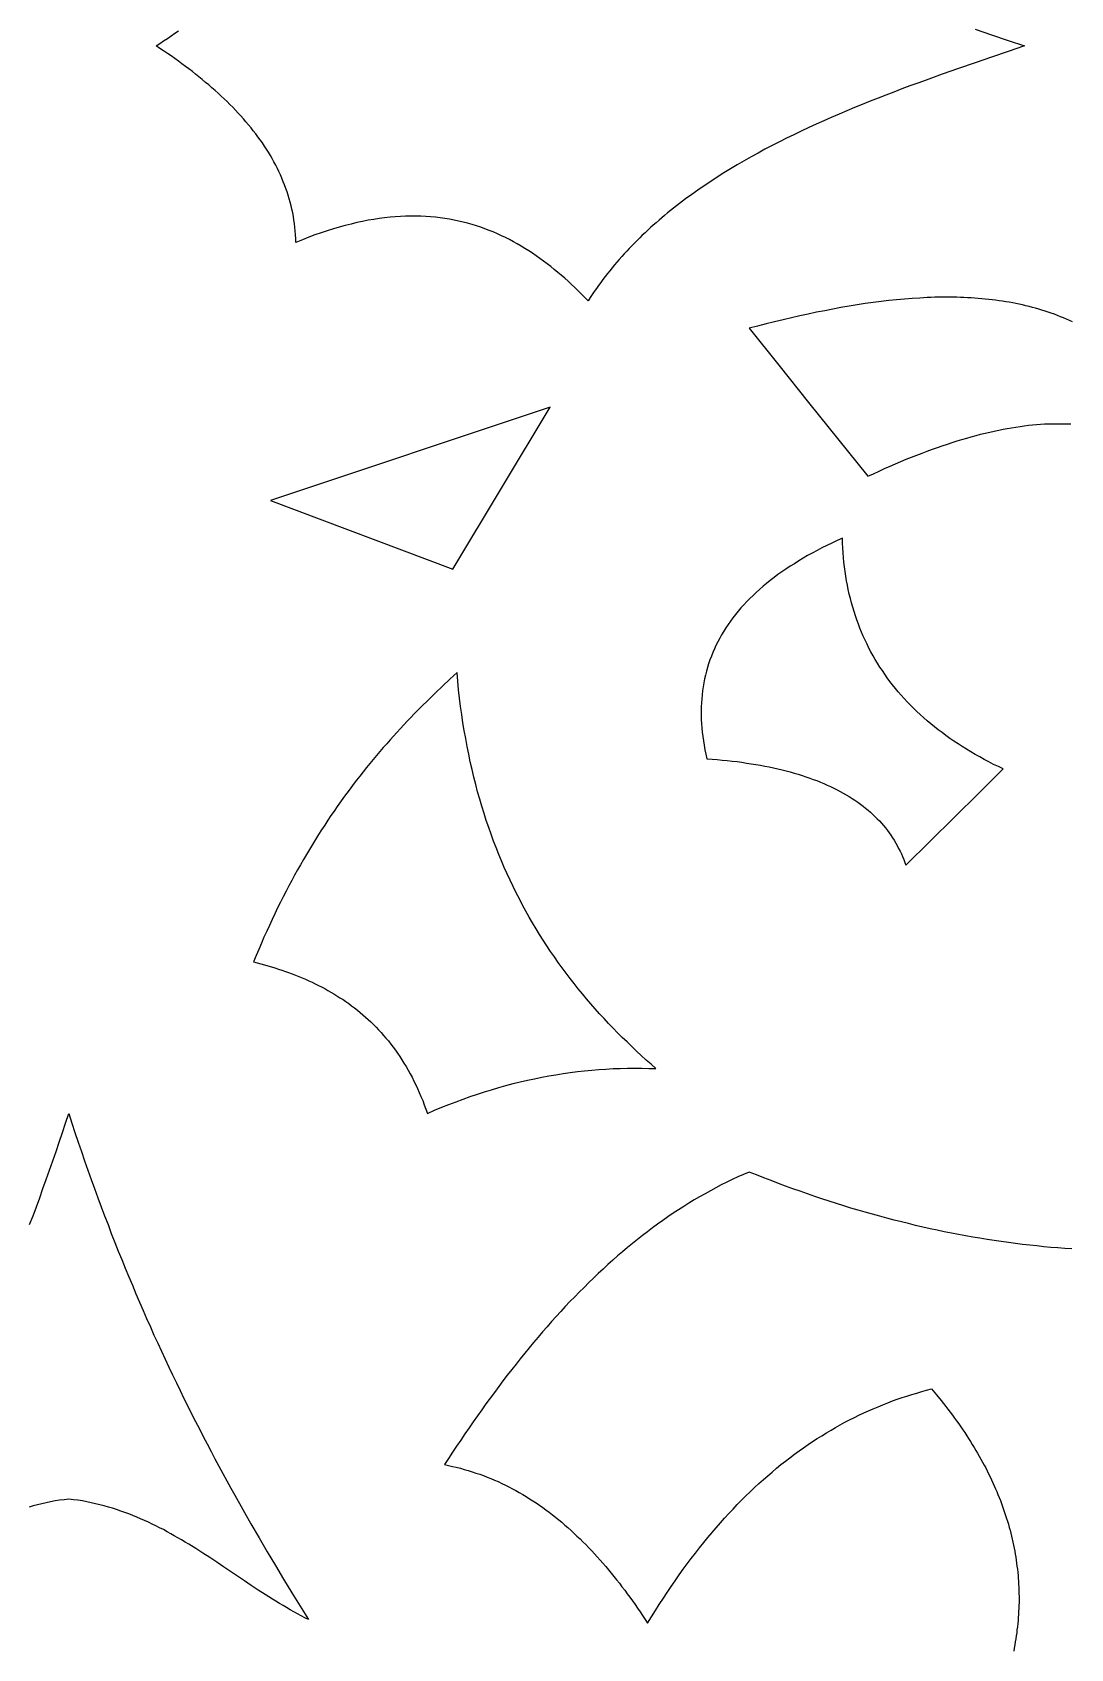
# Model space of a CAD drawing. Extents: x -4113 to -3113, y 1469 to 2469.
# Drawn here: x -3908.9 to -3836.9, y 1593.7 to 1705.8 of the extents above; entities that cross this region are included whole.
import ezdxf

# ---------------------------------------------------------------- set-up
doc = ezdxf.new("R2010")
doc.units = 0
doc.layers.add('PLAN_1', color=18, linetype='CONTINUOUS')

msp = doc.modelspace()

# ---------------------------------------------------------------- linework, layer by layer
at = {"layer": 'PLAN_1'}
for points in [[(-3843.51, 1706.05), (-3842.37, 1705.65), (-3841.22, 1705.26), (-3840.07, 1704.88), (-3841.22, 1704.49), (-3842.37, 1704.1), (-3843.51, 1703.71), (-3844.65, 1703.31), (-3845.78, 1702.91), (-3846.91, 1702.51), (-3847.47, 1702.3), (-3848.03, 1702.1), (-3848.59, 1701.89), (-3849.14, 1701.68), (-3849.69, 1701.47), (-3850.24, 1701.25), (-3850.79, 1701.04), (-3851.33, 1700.82), (-3851.87, 1700.6), (-3852.41, 1700.37), (-3852.94, 1700.14), (-3853.48, 1699.92), (-3854, 1699.68), (-3854.53, 1699.45), (-3855.05, 1699.21), (-3855.56, 1698.97), (-3856.07, 1698.72), (-3856.58, 1698.47), (-3857.08, 1698.22), (-3857.58, 1697.97), (-3858.08, 1697.71), (-3858.56, 1697.44), (-3859.05, 1697.18), (-3859.53, 1696.9), (-3860, 1696.63), (-3860.47, 1696.35), (-3860.93, 1696.07), (-3861.39, 1695.78), (-3861.84, 1695.48), (-3862.29, 1695.18), (-3862.73, 1694.88), (-3863.16, 1694.57), (-3863.59, 1694.26), (-3863.8, 1694.1), (-3864.01, 1693.94), (-3864.22, 1693.78), (-3864.43, 1693.62), (-3864.63, 1693.45), (-3864.84, 1693.29), (-3865.04, 1693.12), (-3865.24, 1692.95), (-3865.43, 1692.79), (-3865.63, 1692.61), (-3865.83, 1692.44), (-3866.02, 1692.27), (-3866.21, 1692.09), (-3866.4, 1691.92), (-3866.59, 1691.74), (-3866.77, 1691.56), (-3866.95, 1691.38), (-3867.14, 1691.2), (-3867.32, 1691.01), (-3867.49, 1690.83), (-3867.67, 1690.64), (-3867.84, 1690.45), (-3868.02, 1690.26), (-3868.19, 1690.07), (-3868.35, 1689.87), (-3868.52, 1689.68), (-3868.68, 1689.48), (-3868.85, 1689.28), (-3869.01, 1689.08), (-3869.16, 1688.88), (-3869.32, 1688.68), (-3869.47, 1688.47), (-3869.62, 1688.26), (-3869.77, 1688.05), (-3869.92, 1687.84), (-3870.06, 1687.63), (-3870.21, 1687.42), (-3870.35, 1687.2), (-3870.57, 1687.43), (-3870.8, 1687.66), (-3871.03, 1687.89), (-3871.27, 1688.11), (-3871.5, 1688.33), (-3871.74, 1688.55), (-3871.97, 1688.76), (-3872.21, 1688.97), (-3872.45, 1689.17), (-3872.7, 1689.37), (-3872.94, 1689.57), (-3873.19, 1689.76), (-3873.44, 1689.95), (-3873.69, 1690.14), (-3873.95, 1690.32), (-3874.21, 1690.49), (-3874.47, 1690.66), (-3874.73, 1690.83), (-3874.99, 1690.99), (-3875.26, 1691.14), (-3875.53, 1691.29), (-3875.81, 1691.44), (-3876.08, 1691.58), (-3876.36, 1691.71), (-3876.64, 1691.84), (-3876.93, 1691.97), (-3877.22, 1692.08), (-3877.51, 1692.19), (-3877.8, 1692.3), (-3878.1, 1692.4), (-3878.4, 1692.49), (-3878.71, 1692.58), (-3879.02, 1692.66), (-3879.33, 1692.73), (-3879.64, 1692.8), (-3879.96, 1692.86), (-3880.28, 1692.91), (-3880.61, 1692.95), (-3880.94, 1692.99), (-3881.27, 1693.02), (-3881.61, 1693.05), (-3881.95, 1693.06), (-3882.3, 1693.07), (-3882.65, 1693.07), (-3883.01, 1693.06), (-3883.36, 1693.05), (-3883.73, 1693.02), (-3884.09, 1692.99), (-3884.47, 1692.95), (-3884.84, 1692.9), (-3885.22, 1692.84), (-3885.61, 1692.78), (-3886, 1692.7), (-3886.39, 1692.62), (-3886.79, 1692.52), (-3887.2, 1692.42), (-3887.61, 1692.31), (-3888.02, 1692.19), (-3888.44, 1692.06), (-3888.87, 1691.92), (-3889.3, 1691.77), (-3889.73, 1691.61), (-3890.17, 1691.43), (-3890.62, 1691.25), (-3890.62, 1691.52), (-3890.64, 1691.78), (-3890.66, 1692.04), (-3890.69, 1692.29), (-3890.72, 1692.55), (-3890.75, 1692.8), (-3890.79, 1693.05), (-3890.84, 1693.3), (-3890.89, 1693.55), (-3890.95, 1693.79), (-3891.01, 1694.04), (-3891.08, 1694.28), (-3891.15, 1694.52), (-3891.23, 1694.76), (-3891.31, 1694.99), (-3891.4, 1695.23), (-3891.49, 1695.46), (-3891.59, 1695.7), (-3891.69, 1695.93), (-3891.79, 1696.16), (-3891.9, 1696.38), (-3892.02, 1696.61), (-3892.14, 1696.83), (-3892.26, 1697.06), (-3892.39, 1697.28), (-3892.52, 1697.5), (-3892.66, 1697.71), (-3892.8, 1697.93), (-3892.94, 1698.15), (-3893.09, 1698.36), (-3893.25, 1698.57), (-3893.4, 1698.78), (-3893.57, 1698.99), (-3893.73, 1699.2), (-3893.9, 1699.41), (-3894.08, 1699.61), (-3894.25, 1699.82), (-3894.43, 1700.02), (-3894.62, 1700.22), (-3894.81, 1700.42), (-3895, 1700.62), (-3895.19, 1700.82), (-3895.39, 1701.01), (-3895.6, 1701.21), (-3895.8, 1701.4), (-3896.01, 1701.6), (-3896.22, 1701.79), (-3896.44, 1701.98), (-3896.66, 1702.17), (-3896.88, 1702.35), (-3897.11, 1702.54), (-3897.34, 1702.73), (-3897.57, 1702.91), (-3897.8, 1703.1), (-3898.04, 1703.28), (-3898.28, 1703.46), (-3898.53, 1703.64), (-3898.77, 1703.82), (-3899.02, 1704), (-3899.27, 1704.18), (-3899.53, 1704.35), (-3899.79, 1704.53), (-3900.05, 1704.7), (-3900.31, 1704.88), (-3900.05, 1705.05), (-3899.79, 1705.22), (-3899.53, 1705.4), (-3899.27, 1705.58), (-3899.02, 1705.75), (-3898.77, 1705.93)], [(-3836.75, 1685.73), (-3836.95, 1685.83), (-3837.16, 1685.92), (-3837.37, 1686.01), (-3837.58, 1686.09), (-3837.79, 1686.18), (-3838, 1686.26), (-3838.22, 1686.33), (-3838.43, 1686.41), (-3838.65, 1686.48), (-3838.87, 1686.55), (-3839.09, 1686.62), (-3839.31, 1686.68), (-3839.53, 1686.74), (-3839.76, 1686.8), (-3839.99, 1686.85), (-3840.21, 1686.91), (-3840.44, 1686.96), (-3840.67, 1687), (-3840.9, 1687.05), (-3841.14, 1687.09), (-3841.37, 1687.13), (-3841.6, 1687.17), (-3841.84, 1687.2), (-3842.08, 1687.24), (-3842.32, 1687.27), (-3842.56, 1687.29), (-3842.8, 1687.32), (-3843.04, 1687.34), (-3843.29, 1687.36), (-3843.53, 1687.38), (-3843.78, 1687.4), (-3844.03, 1687.41), (-3844.28, 1687.42), (-3844.53, 1687.43), (-3844.78, 1687.44), (-3845.03, 1687.44), (-3845.28, 1687.45), (-3845.54, 1687.45), (-3845.79, 1687.45), (-3846.05, 1687.44), (-3846.31, 1687.44), (-3846.57, 1687.43), (-3846.83, 1687.42), (-3847.35, 1687.39), (-3847.88, 1687.36), (-3848.41, 1687.32), (-3848.95, 1687.27), (-3849.49, 1687.21), (-3850.03, 1687.15), (-3850.58, 1687.08), (-3851.13, 1687), (-3851.69, 1686.92), (-3852.24, 1686.82), (-3852.81, 1686.73), (-3853.37, 1686.62), (-3853.94, 1686.51), (-3854.51, 1686.4), (-3855.08, 1686.28), (-3855.66, 1686.15), (-3856.24, 1686.02), (-3856.82, 1685.88), (-3857.41, 1685.74), (-3858, 1685.59), (-3858.59, 1685.44), (-3859.18, 1685.29), (-3857.12, 1682.72), (-3855.06, 1680.15), (-3850.94, 1675.02), (-3850.55, 1675.2), (-3850.16, 1675.38), (-3849.78, 1675.56), (-3849.4, 1675.72), (-3849.02, 1675.89), (-3848.65, 1676.05), (-3848.28, 1676.2), (-3847.91, 1676.35), (-3847.54, 1676.49), (-3847.18, 1676.63), (-3846.83, 1676.77), (-3846.47, 1676.9), (-3846.12, 1677.02), (-3845.78, 1677.14), (-3845.43, 1677.26), (-3845.09, 1677.37), (-3844.76, 1677.48), (-3844.42, 1677.58), (-3844.09, 1677.67), (-3843.77, 1677.77), (-3843.44, 1677.85), (-3843.12, 1677.94), (-3842.81, 1678.02), (-3842.49, 1678.09), (-3842.18, 1678.16), (-3841.87, 1678.23), (-3841.57, 1678.29), (-3841.27, 1678.34), (-3840.97, 1678.39), (-3840.68, 1678.44), (-3840.38, 1678.48), (-3840.1, 1678.52), (-3839.81, 1678.56), (-3839.53, 1678.59), (-3839.25, 1678.61), (-3838.97, 1678.63), (-3838.7, 1678.65), (-3838.43, 1678.66), (-3838.16, 1678.67), (-3837.9, 1678.67), (-3837.64, 1678.67), (-3837.38, 1678.67), (-3837.12, 1678.66), (-3836.87, 1678.65)], [(-3909.09, 1623.11), (-3908.85, 1623.73), (-3908.62, 1624.35), (-3908.39, 1624.98), (-3908.16, 1625.61), (-3907.93, 1626.24), (-3907.7, 1626.88), (-3907.47, 1627.53), (-3907.25, 1628.18), (-3907.03, 1628.84), (-3906.81, 1629.5), (-3906.59, 1630.16), (-3906.37, 1630.83), (-3906.15, 1630.16), (-3905.94, 1629.5), (-3905.71, 1628.84), (-3905.49, 1628.18), (-3905.27, 1627.53), (-3905.04, 1626.88), (-3904.82, 1626.24), (-3904.59, 1625.61), (-3904.36, 1624.98), (-3904.12, 1624.35), (-3903.89, 1623.73), (-3903.65, 1623.11), (-3903.42, 1622.49), (-3903.18, 1621.88), (-3902.94, 1621.28), (-3902.7, 1620.68), (-3902.45, 1620.08), (-3902.21, 1619.49), (-3901.96, 1618.9), (-3901.72, 1618.32), (-3901.47, 1617.74), (-3901.22, 1617.16), (-3900.97, 1616.59), (-3900.71, 1616.02), (-3900.46, 1615.45), (-3900.2, 1614.89), (-3899.95, 1614.33), (-3899.69, 1613.78), (-3899.43, 1613.23), (-3899.17, 1612.68), (-3898.91, 1612.14), (-3898.64, 1611.6), (-3898.38, 1611.06), (-3898.12, 1610.52), (-3897.85, 1609.99), (-3897.58, 1609.46), (-3897.31, 1608.94), (-3897.04, 1608.42), (-3896.77, 1607.9), (-3896.5, 1607.38), (-3896.23, 1606.87), (-3895.96, 1606.36), (-3895.68, 1605.85), (-3895.41, 1605.34), (-3895.13, 1604.84), (-3894.85, 1604.34), (-3894.3, 1603.35), (-3893.74, 1602.36), (-3893.17, 1601.39), (-3892.61, 1600.42), (-3892.04, 1599.47), (-3891.47, 1598.52), (-3890.89, 1597.57), (-3890.32, 1596.64), (-3889.74, 1595.71), (-3890, 1595.84), (-3890.25, 1595.97), (-3890.51, 1596.11), (-3890.76, 1596.25), (-3891.01, 1596.39), (-3891.26, 1596.54), (-3891.51, 1596.68), (-3891.76, 1596.83), (-3892.01, 1596.98), (-3892.25, 1597.14), (-3892.74, 1597.45), (-3893.23, 1597.76), (-3893.71, 1598.08), (-3894.19, 1598.4), (-3894.67, 1598.72), (-3895.63, 1599.37), (-3896.11, 1599.69), (-3896.59, 1600.01), (-3897.07, 1600.33), (-3897.56, 1600.64), (-3898.05, 1600.94), (-3898.3, 1601.09), (-3898.55, 1601.24), (-3898.8, 1601.39), (-3899.05, 1601.53), (-3899.3, 1601.67), (-3899.55, 1601.81), (-3899.81, 1601.95), (-3900.07, 1602.08), (-3900.33, 1602.21), (-3900.59, 1602.34), (-3900.85, 1602.47), (-3901.12, 1602.59), (-3901.39, 1602.71), (-3901.66, 1602.82), (-3901.93, 1602.93), (-3902.2, 1603.04), (-3902.48, 1603.15), (-3902.76, 1603.24), (-3903.05, 1603.34), (-3903.33, 1603.43), (-3903.62, 1603.52), (-3903.91, 1603.6), (-3904.21, 1603.68), (-3904.51, 1603.75), (-3904.81, 1603.82), (-3905.11, 1603.88), (-3905.42, 1603.94), (-3905.74, 1603.99), (-3906.05, 1604.03), (-3906.37, 1604.07), (-3906.69, 1604.03), (-3907.01, 1603.99), (-3907.32, 1603.94), (-3907.63, 1603.88), (-3907.93, 1603.82), (-3908.23, 1603.75), (-3908.53, 1603.68), (-3908.83, 1603.6), (-3909.12, 1603.52)], [(-3836.79, 1621.42), (-3837.28, 1621.46), (-3837.76, 1621.49), (-3838.25, 1621.53), (-3838.74, 1621.58), (-3839.23, 1621.63), (-3839.72, 1621.68), (-3840.21, 1621.74), (-3840.71, 1621.8), (-3841.2, 1621.87), (-3841.69, 1621.93), (-3842.18, 1622.01), (-3842.67, 1622.08), (-3843.17, 1622.16), (-3843.66, 1622.25), (-3844.15, 1622.34), (-3844.65, 1622.43), (-3845.14, 1622.52), (-3845.64, 1622.62), (-3846.14, 1622.72), (-3846.63, 1622.83), (-3847.13, 1622.94), (-3847.63, 1623.06), (-3848.12, 1623.18), (-3848.62, 1623.3), (-3849.12, 1623.43), (-3849.62, 1623.56), (-3850.12, 1623.69), (-3850.62, 1623.83), (-3851.12, 1623.97), (-3851.62, 1624.11), (-3852.12, 1624.26), (-3852.62, 1624.42), (-3853.12, 1624.57), (-3853.62, 1624.74), (-3854.13, 1624.9), (-3854.63, 1625.07), (-3855.13, 1625.24), (-3855.64, 1625.42), (-3856.14, 1625.6), (-3856.65, 1625.78), (-3857.15, 1625.97), (-3857.66, 1626.16), (-3858.16, 1626.36), (-3858.67, 1626.56), (-3859.18, 1626.76), (-3859.57, 1626.59), (-3859.96, 1626.42), (-3860.35, 1626.24), (-3860.73, 1626.05), (-3861.11, 1625.86), (-3861.49, 1625.66), (-3861.87, 1625.46), (-3862.24, 1625.25), (-3862.62, 1625.04), (-3862.99, 1624.82), (-3863.36, 1624.6), (-3863.72, 1624.37), (-3864.09, 1624.13), (-3864.45, 1623.9), (-3864.81, 1623.65), (-3865.17, 1623.4), (-3865.53, 1623.15), (-3865.88, 1622.89), (-3866.23, 1622.62), (-3866.58, 1622.35), (-3866.93, 1622.08), (-3867.28, 1621.8), (-3867.62, 1621.52), (-3867.96, 1621.23), (-3868.3, 1620.94), (-3868.64, 1620.64), (-3868.98, 1620.34), (-3869.31, 1620.03), (-3869.64, 1619.72), (-3869.98, 1619.4), (-3870.3, 1619.09), (-3870.63, 1618.76), (-3870.96, 1618.43), (-3871.28, 1618.1), (-3871.61, 1617.77), (-3871.93, 1617.43), (-3872.25, 1617.08), (-3872.56, 1616.73), (-3872.88, 1616.38), (-3873.19, 1616.03), (-3873.51, 1615.67), (-3873.82, 1615.3), (-3874.13, 1614.94), (-3874.44, 1614.56), (-3874.74, 1614.19), (-3875.05, 1613.81), (-3875.35, 1613.43), (-3875.65, 1613.05), (-3875.96, 1612.66), (-3876.26, 1612.27), (-3876.55, 1611.87), (-3876.85, 1611.47), (-3877.15, 1611.07), (-3877.44, 1610.67), (-3877.73, 1610.26), (-3878.03, 1609.85), (-3878.32, 1609.43), (-3878.61, 1609.02), (-3878.9, 1608.6), (-3879.18, 1608.17), (-3879.47, 1607.75), (-3879.75, 1607.32), (-3880.04, 1606.89), (-3880.32, 1606.46), (-3880.04, 1606.4), (-3879.76, 1606.34), (-3879.49, 1606.28), (-3879.21, 1606.21), (-3878.94, 1606.13), (-3878.67, 1606.05), (-3878.4, 1605.97), (-3878.14, 1605.88), (-3877.87, 1605.79), (-3877.61, 1605.7), (-3877.35, 1605.6), (-3877.1, 1605.5), (-3876.84, 1605.39), (-3876.59, 1605.28), (-3876.34, 1605.16), (-3876.09, 1605.04), (-3875.85, 1604.92), (-3875.6, 1604.79), (-3875.36, 1604.66), (-3875.12, 1604.53), (-3874.88, 1604.39), (-3874.65, 1604.25), (-3874.41, 1604.1), (-3874.18, 1603.96), (-3873.95, 1603.8), (-3873.72, 1603.65), (-3873.49, 1603.49), (-3873.27, 1603.32), (-3873.05, 1603.16), (-3872.83, 1602.99), (-3872.61, 1602.81), (-3872.39, 1602.64), (-3872.17, 1602.46), (-3871.96, 1602.27), (-3871.75, 1602.09), (-3871.53, 1601.9), (-3871.33, 1601.71), (-3871.12, 1601.51), (-3870.91, 1601.31), (-3870.71, 1601.11), (-3870.5, 1600.91), (-3870.3, 1600.7), (-3870.1, 1600.49), (-3869.9, 1600.27), (-3869.71, 1600.06), (-3869.51, 1599.84), (-3869.32, 1599.62), (-3869.13, 1599.39), (-3868.93, 1599.16), (-3868.74, 1598.94), (-3868.56, 1598.7), (-3868.37, 1598.47), (-3868.18, 1598.23), (-3868, 1597.99), (-3867.81, 1597.75), (-3867.63, 1597.5), (-3867.45, 1597.26), (-3867.27, 1597.01), (-3867.09, 1596.75), (-3866.92, 1596.5), (-3866.74, 1596.24), (-3866.57, 1595.99), (-3866.39, 1595.72), (-3866.22, 1595.46), (-3865.95, 1595.9), (-3865.68, 1596.34), (-3865.41, 1596.77), (-3865.13, 1597.19), (-3864.86, 1597.6), (-3864.58, 1598.01), (-3864.31, 1598.41), (-3864.03, 1598.81), (-3863.75, 1599.2), (-3863.47, 1599.58), (-3863.19, 1599.96), (-3862.9, 1600.33), (-3862.62, 1600.69), (-3862.33, 1601.05), (-3862.04, 1601.4), (-3861.75, 1601.75), (-3861.46, 1602.08), (-3861.17, 1602.42), (-3860.88, 1602.74), (-3860.59, 1603.07), (-3860.29, 1603.38), (-3860, 1603.69), (-3859.7, 1603.99), (-3859.4, 1604.29), (-3859.1, 1604.58), (-3858.8, 1604.87), (-3858.5, 1605.15), (-3858.19, 1605.42), (-3857.89, 1605.69), (-3857.58, 1605.95), (-3857.27, 1606.21), (-3856.97, 1606.46), (-3856.66, 1606.7), (-3856.35, 1606.94), (-3856.03, 1607.18), (-3855.72, 1607.41), (-3855.41, 1607.63), (-3855.09, 1607.85), (-3854.78, 1608.06), (-3854.46, 1608.27), (-3854.14, 1608.47), (-3853.82, 1608.66), (-3853.5, 1608.86), (-3853.18, 1609.04), (-3852.86, 1609.22), (-3852.53, 1609.4), (-3852.21, 1609.57), (-3851.88, 1609.73), (-3851.56, 1609.89), (-3851.23, 1610.05), (-3850.9, 1610.2), (-3850.57, 1610.34), (-3850.24, 1610.48), (-3849.91, 1610.62), (-3849.57, 1610.75), (-3849.24, 1610.88), (-3848.9, 1611), (-3848.57, 1611.11), (-3848.23, 1611.22), (-3847.89, 1611.33), (-3847.55, 1611.43), (-3847.21, 1611.53), (-3846.87, 1611.62), (-3846.53, 1611.71), (-3846.19, 1611.31), (-3845.86, 1610.9), (-3845.54, 1610.5), (-3845.39, 1610.3), (-3845.23, 1610.1), (-3845.08, 1609.89), (-3844.93, 1609.69), (-3844.79, 1609.49), (-3844.64, 1609.29), (-3844.5, 1609.08), (-3844.36, 1608.88), (-3844.22, 1608.68), (-3844.09, 1608.47), (-3843.96, 1608.27), (-3843.83, 1608.07), (-3843.7, 1607.86), (-3843.58, 1607.66), (-3843.46, 1607.45), (-3843.34, 1607.25), (-3843.22, 1607.05), (-3843.1, 1606.84), (-3842.99, 1606.64), (-3842.88, 1606.43), (-3842.77, 1606.23), (-3842.67, 1606.02), (-3842.57, 1605.82), (-3842.47, 1605.61), (-3842.37, 1605.41), (-3842.27, 1605.2), (-3842.18, 1605), (-3842.09, 1604.79), (-3842, 1604.59), (-3841.92, 1604.38), (-3841.83, 1604.18), (-3841.75, 1603.97), (-3841.68, 1603.76), (-3841.6, 1603.56), (-3841.53, 1603.35), (-3841.46, 1603.15), (-3841.39, 1602.94), (-3841.32, 1602.73), (-3841.26, 1602.53), (-3841.2, 1602.32), (-3841.14, 1602.11), (-3841.08, 1601.91), (-3841.03, 1601.7), (-3840.98, 1601.49), (-3840.93, 1601.28), (-3840.88, 1601.08), (-3840.84, 1600.87), (-3840.8, 1600.66), (-3840.76, 1600.45), (-3840.72, 1600.24), (-3840.69, 1600.04), (-3840.65, 1599.83), (-3840.63, 1599.62), (-3840.6, 1599.41), (-3840.57, 1599.2), (-3840.55, 1598.99), (-3840.53, 1598.78), (-3840.51, 1598.58), (-3840.5, 1598.37), (-3840.49, 1598.16), (-3840.48, 1597.95), (-3840.47, 1597.74), (-3840.47, 1597.53), (-3840.46, 1597.32), (-3840.46, 1597.11), (-3840.46, 1596.9), (-3840.47, 1596.69), (-3840.48, 1596.48), (-3840.49, 1596.27), (-3840.5, 1596.06), (-3840.51, 1595.85), (-3840.53, 1595.64), (-3840.55, 1595.43), (-3840.57, 1595.22), (-3840.6, 1595), (-3840.62, 1594.79), (-3840.65, 1594.58), (-3840.68, 1594.37), (-3840.72, 1594.16), (-3840.75, 1593.95), (-3840.79, 1593.74), (-3840.83, 1593.52)]]:
    msp.add_lwpolyline(points, dxfattribs=at)
for points in [[(-3879.74, 1668.57), (-3872.98, 1679.81), (-3892.37, 1673.35)], [(-3852.71, 1670.72), (-3853.08, 1670.56), (-3853.44, 1670.39), (-3853.79, 1670.22), (-3854.13, 1670.05), (-3854.47, 1669.87), (-3854.8, 1669.7), (-3855.12, 1669.52), (-3855.43, 1669.34), (-3855.74, 1669.15), (-3856.04, 1668.96), (-3856.34, 1668.78), (-3856.63, 1668.58), (-3856.91, 1668.39), (-3857.18, 1668.2), (-3857.45, 1668), (-3857.71, 1667.8), (-3857.97, 1667.59), (-3858.21, 1667.39), (-3858.45, 1667.18), (-3858.69, 1666.97), (-3858.91, 1666.76), (-3859.13, 1666.54), (-3859.34, 1666.33), (-3859.55, 1666.11), (-3859.75, 1665.89), (-3859.94, 1665.66), (-3860.12, 1665.44), (-3860.3, 1665.21), (-3860.47, 1664.98), (-3860.64, 1664.74), (-3860.79, 1664.51), (-3860.94, 1664.27), (-3861.09, 1664.03), (-3861.22, 1663.79), (-3861.35, 1663.54), (-3861.48, 1663.29), (-3861.59, 1663.05), (-3861.7, 1662.79), (-3861.8, 1662.54), (-3861.9, 1662.28), (-3861.99, 1662.02), (-3862.07, 1661.76), (-3862.14, 1661.5), (-3862.21, 1661.23), (-3862.27, 1660.97), (-3862.32, 1660.7), (-3862.37, 1660.42), (-3862.41, 1660.15), (-3862.44, 1659.87), (-3862.47, 1659.59), (-3862.49, 1659.31), (-3862.5, 1659.02), (-3862.51, 1658.74), (-3862.5, 1658.45), (-3862.5, 1658.16), (-3862.48, 1657.86), (-3862.46, 1657.57), (-3862.43, 1657.27), (-3862.39, 1656.97), (-3862.35, 1656.67), (-3862.3, 1656.36), (-3862.25, 1656.05), (-3862.18, 1655.74), (-3862.11, 1655.43), (-3861.75, 1655.4), (-3861.4, 1655.37), (-3861.04, 1655.34), (-3860.7, 1655.31), (-3860.35, 1655.27), (-3860.02, 1655.23), (-3859.68, 1655.18), (-3859.36, 1655.13), (-3859.03, 1655.08), (-3858.71, 1655.03), (-3858.4, 1654.98), (-3858.09, 1654.92), (-3857.78, 1654.86), (-3857.48, 1654.79), (-3857.19, 1654.73), (-3856.89, 1654.66), (-3856.61, 1654.58), (-3856.33, 1654.51), (-3856.05, 1654.43), (-3855.78, 1654.35), (-3855.51, 1654.27), (-3855.24, 1654.18), (-3854.98, 1654.09), (-3854.73, 1654), (-3854.48, 1653.91), (-3854.23, 1653.81), (-3853.99, 1653.71), (-3853.76, 1653.6), (-3853.53, 1653.5), (-3853.3, 1653.39), (-3853.08, 1653.28), (-3852.86, 1653.16), (-3852.65, 1653.05), (-3852.44, 1652.93), (-3852.23, 1652.8), (-3852.03, 1652.68), (-3851.84, 1652.55), (-3851.65, 1652.42), (-3851.46, 1652.28), (-3851.28, 1652.15), (-3851.11, 1652.01), (-3850.93, 1651.87), (-3850.77, 1651.72), (-3850.6, 1651.57), (-3850.45, 1651.42), (-3850.29, 1651.27), (-3850.14, 1651.11), (-3850, 1650.96), (-3849.86, 1650.79), (-3849.72, 1650.63), (-3849.59, 1650.46), (-3849.47, 1650.29), (-3849.35, 1650.12), (-3849.23, 1649.94), (-3849.12, 1649.77), (-3849.01, 1649.58), (-3848.91, 1649.4), (-3848.81, 1649.21), (-3848.71, 1649.02), (-3848.62, 1648.83), (-3848.54, 1648.64), (-3848.46, 1648.44), (-3848.38, 1648.24), (-3848.31, 1648.04), (-3846.62, 1649.7), (-3844.93, 1651.37), (-3843.24, 1653.04), (-3841.55, 1654.72), (-3841.89, 1654.88), (-3842.22, 1655.04), (-3842.55, 1655.21), (-3842.87, 1655.38), (-3843.18, 1655.56), (-3843.49, 1655.73), (-3843.8, 1655.91), (-3844.1, 1656.09), (-3844.4, 1656.28), (-3844.69, 1656.46), (-3844.97, 1656.65), (-3845.25, 1656.84), (-3845.53, 1657.04), (-3845.8, 1657.24), (-3846.06, 1657.44), (-3846.32, 1657.64), (-3846.58, 1657.85), (-3846.82, 1658.06), (-3847.07, 1658.27), (-3847.31, 1658.49), (-3847.54, 1658.7), (-3847.77, 1658.93), (-3847.99, 1659.15), (-3848.21, 1659.37), (-3848.43, 1659.6), (-3848.63, 1659.84), (-3848.84, 1660.07), (-3849.03, 1660.31), (-3849.23, 1660.55), (-3849.41, 1660.79), (-3849.6, 1661.04), (-3849.77, 1661.29), (-3849.94, 1661.54), (-3850.11, 1661.79), (-3850.27, 1662.05), (-3850.43, 1662.31), (-3850.58, 1662.57), (-3850.73, 1662.84), (-3850.87, 1663.11), (-3851, 1663.38), (-3851.13, 1663.65), (-3851.26, 1663.93), (-3851.38, 1664.21), (-3851.49, 1664.49), (-3851.6, 1664.77), (-3851.71, 1665.06), (-3851.81, 1665.35), (-3851.9, 1665.65), (-3851.99, 1665.94), (-3852.08, 1666.24), (-3852.16, 1666.54), (-3852.23, 1666.85), (-3852.3, 1667.16), (-3852.36, 1667.47), (-3852.42, 1667.78), (-3852.47, 1668.1), (-3852.52, 1668.41), (-3852.56, 1668.74), (-3852.6, 1669.06), (-3852.64, 1669.39), (-3852.66, 1669.72), (-3852.68, 1670.05), (-3852.7, 1670.39)], [(-3881.49, 1630.83), (-3881, 1631.04), (-3880.5, 1631.25), (-3880.01, 1631.45), (-3879.51, 1631.63), (-3879.02, 1631.82), (-3878.52, 1631.99), (-3878.03, 1632.16), (-3877.53, 1632.32), (-3877.04, 1632.47), (-3876.54, 1632.62), (-3876.05, 1632.76), (-3875.55, 1632.89), (-3875.06, 1633.01), (-3874.56, 1633.13), (-3874.07, 1633.23), (-3873.57, 1633.33), (-3873.07, 1633.43), (-3872.58, 1633.51), (-3872.08, 1633.59), (-3871.59, 1633.66), (-3871.09, 1633.73), (-3870.6, 1633.78), (-3870.1, 1633.83), (-3869.61, 1633.87), (-3869.11, 1633.9), (-3868.61, 1633.93), (-3868.12, 1633.95), (-3867.62, 1633.96), (-3867.13, 1633.96), (-3866.63, 1633.96), (-3866.14, 1633.95), (-3865.64, 1633.93), (-3865.98, 1634.23), (-3866.32, 1634.53), (-3866.66, 1634.84), (-3866.99, 1635.15), (-3867.32, 1635.46), (-3867.65, 1635.78), (-3867.98, 1636.09), (-3868.3, 1636.42), (-3868.61, 1636.74), (-3868.93, 1637.07), (-3869.24, 1637.4), (-3869.55, 1637.74), (-3869.85, 1638.08), (-3870.15, 1638.42), (-3870.45, 1638.77), (-3870.74, 1639.12), (-3871.03, 1639.47), (-3871.32, 1639.83), (-3871.6, 1640.19), (-3871.88, 1640.56), (-3872.15, 1640.93), (-3872.42, 1641.3), (-3872.69, 1641.68), (-3872.95, 1642.06), (-3873.21, 1642.45), (-3873.46, 1642.84), (-3873.71, 1643.24), (-3873.96, 1643.64), (-3874.2, 1644.04), (-3874.43, 1644.45), (-3874.66, 1644.86), (-3874.89, 1645.28), (-3875.11, 1645.7), (-3875.33, 1646.13), (-3875.54, 1646.56), (-3875.75, 1647), (-3875.96, 1647.44), (-3876.16, 1647.89), (-3876.35, 1648.34), (-3876.54, 1648.79), (-3876.72, 1649.26), (-3876.9, 1649.72), (-3877.08, 1650.19), (-3877.24, 1650.67), (-3877.41, 1651.15), (-3877.57, 1651.64), (-3877.72, 1652.13), (-3877.87, 1652.63), (-3878.01, 1653.14), (-3878.14, 1653.65), (-3878.27, 1654.16), (-3878.4, 1654.68), (-3878.52, 1655.21), (-3878.63, 1655.74), (-3878.74, 1656.28), (-3878.84, 1656.83), (-3878.94, 1657.38), (-3879.03, 1657.93), (-3879.11, 1658.49), (-3879.19, 1659.06), (-3879.26, 1659.64), (-3879.33, 1660.22), (-3879.39, 1660.81), (-3879.44, 1661.4), (-3879.94, 1660.94), (-3880.44, 1660.47), (-3880.94, 1660), (-3881.43, 1659.52), (-3881.92, 1659.04), (-3882.41, 1658.54), (-3882.65, 1658.29), (-3882.89, 1658.04), (-3883.13, 1657.78), (-3883.37, 1657.52), (-3883.61, 1657.26), (-3883.85, 1657), (-3884.09, 1656.74), (-3884.32, 1656.47), (-3884.56, 1656.2), (-3884.8, 1655.93), (-3885.03, 1655.65), (-3885.26, 1655.37), (-3885.49, 1655.09), (-3885.72, 1654.81), (-3885.95, 1654.52), (-3886.18, 1654.23), (-3886.41, 1653.94), (-3886.64, 1653.64), (-3886.86, 1653.34), (-3887.09, 1653.04), (-3887.31, 1652.74), (-3887.53, 1652.43), (-3887.75, 1652.12), (-3887.97, 1651.8), (-3888.19, 1651.48), (-3888.41, 1651.16), (-3888.62, 1650.83), (-3888.84, 1650.5), (-3889.05, 1650.17), (-3889.26, 1649.83), (-3889.47, 1649.49), (-3889.68, 1649.14), (-3889.89, 1648.79), (-3890.1, 1648.44), (-3890.3, 1648.08), (-3890.5, 1647.72), (-3890.71, 1647.36), (-3890.91, 1646.99), (-3891.11, 1646.61), (-3891.3, 1646.24), (-3891.5, 1645.85), (-3891.69, 1645.47), (-3891.89, 1645.08), (-3892.08, 1644.68), (-3892.27, 1644.28), (-3892.45, 1643.87), (-3892.64, 1643.46), (-3892.83, 1643.05), (-3893.01, 1642.63), (-3893.19, 1642.2), (-3893.37, 1641.77), (-3893.55, 1641.34), (-3893.3, 1641.27), (-3893.05, 1641.21), (-3892.8, 1641.14), (-3892.56, 1641.07), (-3892.31, 1640.99), (-3892.07, 1640.92), (-3891.83, 1640.84), (-3891.59, 1640.76), (-3891.35, 1640.68), (-3891.12, 1640.59), (-3890.88, 1640.51), (-3890.65, 1640.42), (-3890.41, 1640.32), (-3890.18, 1640.23), (-3889.96, 1640.13), (-3889.73, 1640.03), (-3889.5, 1639.92), (-3889.28, 1639.82), (-3889.06, 1639.71), (-3888.84, 1639.6), (-3888.62, 1639.48), (-3888.4, 1639.36), (-3888.19, 1639.24), (-3887.98, 1639.11), (-3887.77, 1638.98), (-3887.56, 1638.85), (-3887.35, 1638.72), (-3887.15, 1638.58), (-3886.95, 1638.44), (-3886.75, 1638.29), (-3886.55, 1638.14), (-3886.35, 1637.99), (-3886.16, 1637.83), (-3885.97, 1637.67), (-3885.78, 1637.51), (-3885.6, 1637.34), (-3885.41, 1637.17), (-3885.23, 1636.99), (-3885.05, 1636.81), (-3884.88, 1636.63), (-3884.7, 1636.44), (-3884.53, 1636.24), (-3884.37, 1636.05), (-3884.2, 1635.85), (-3884.04, 1635.64), (-3883.88, 1635.43), (-3883.72, 1635.22), (-3883.56, 1635), (-3883.41, 1634.77), (-3883.26, 1634.55), (-3883.12, 1634.31), (-3882.97, 1634.07), (-3882.83, 1633.83), (-3882.7, 1633.58), (-3882.56, 1633.33), (-3882.43, 1633.07), (-3882.3, 1632.81), (-3882.18, 1632.55), (-3882.06, 1632.27), (-3881.94, 1631.99), (-3881.82, 1631.71), (-3881.71, 1631.42), (-3881.6, 1631.13)]]:
    msp.add_lwpolyline(points, close=True, dxfattribs=at)

doc.saveas('drawing.dxf')
